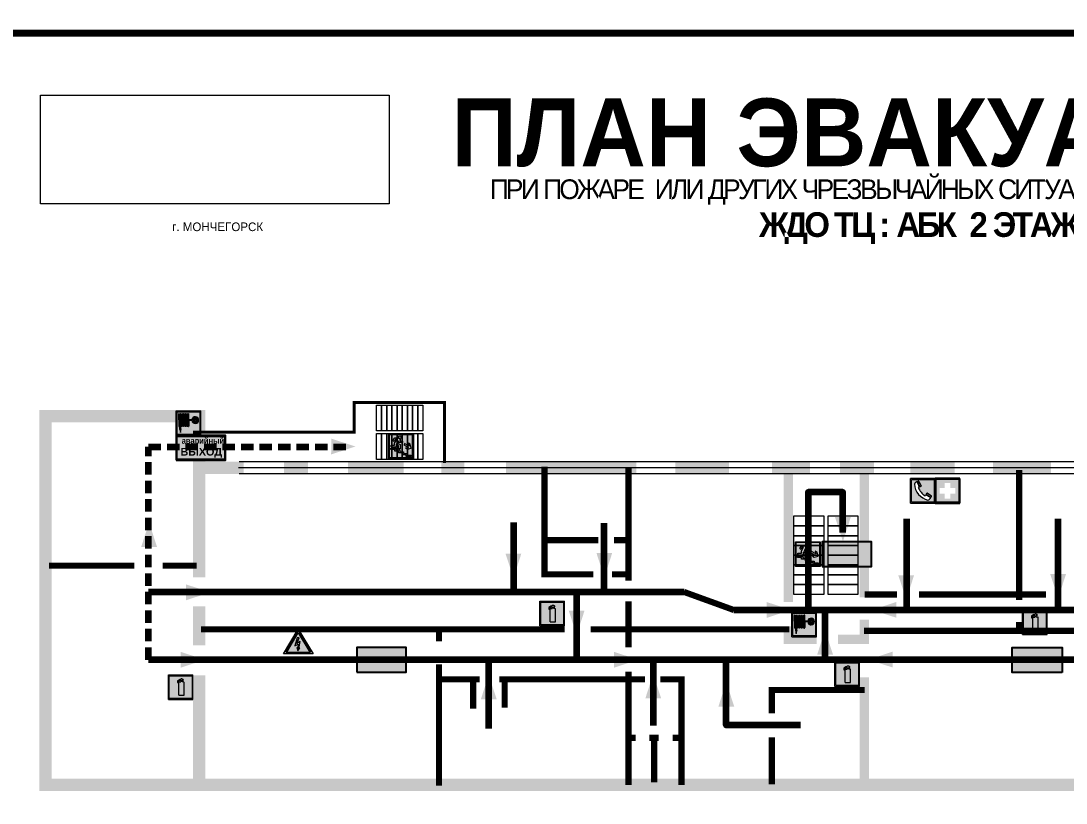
# Model space of a CAD drawing. Header units: millimetres. Extents: x 13114 to 67229, y 22859 to 38520.
# Drawn here: x 33407.4 to 33746.6, y 24818.2 to 25071.8 of the extents above; entities that cross this region are included whole.
import ezdxf

# ---------------------------------------------------------------- set-up
doc = ezdxf.new("R2010")
doc.units = ezdxf.units.MM
doc.linetypes.add('{ Wide Dash }', pattern=[12, 4, -2, 4, -2])
doc.layers.add('План_Штампы', color=7, linetype='Continuous')
doc.styles.add('обычный', font='arial.ttf')
picture_1 = doc.add_image_def('image1.jpg', size_in_pixel=(337, 105))

# ---------------------------------------------------------------- blocks, each defined once
blk = doc.blocks.new('A$C7B4425F7')
at = {"true_color": 0xffffff}
blk.add_hatch(color=7, dxfattribs=at).paths.add_polyline_path([(0, 0), (-16, 0), (-16, -8), (0, -8)])
h = blk.add_hatch(color=126)
h.paths.add_polyline_path([(-0.2, -0.2), (-15.8, -0.2), (-15.8, -7.8), (-0.2, -7.8)])
h.paths.add_polyline_path([(-11.76, -2.03), (-11.76, -3.66), (-11.17, -3.66, -0.568275), (-11.17, -6.18), (-12.58, -6.18), (-12.58, -2.03)], flags=16)
h.paths.add_polyline_path([(-13.33, -4.12, -0.495768), (-13.59, -6.18), (-15.03, -6.18), (-15.03, -2.03), (-13.59, -2.03, -0.487973)], flags=16)
h.paths.add_polyline_path([(-10.25, -2.03), (-9.48, -2.03), (-9.48, -6.18), (-10.25, -6.18)], flags=16)
h.paths.add_polyline_path([(-13.84, -3.69), (-14.24, -3.69), (-14.24, -3.03), (-13.9, -3.03, -0.692621)], flags=0)
h.paths.add_polyline_path([(-9.15, -2.03), (-8.4, -2.03), (-8.04, -3.07), (-7.68, -2.03), (-6.93, -2.03), (-7.64, -4.1), (-6.93, -6.18), (-7.68, -6.18), (-8.04, -5.14), (-8.4, -6.18), (-9.15, -6.18), (-8.44, -4.1)], flags=16)
h.paths.add_polyline_path([(-11.76, -4.46), (-11.42, -4.46, -0.692621), (-11.36, -5.12), (-11.76, -5.12)], flags=0)
h.paths.add_polyline_path([(-13.9, -5.2), (-14.24, -5.2), (-14.24, -4.55), (-13.84, -4.55, -0.708038)], flags=0)
edge = h.paths.add_edge_path(flags=16)
edge.add_ellipse((-5.51, -4.08), major_axis=(0, 2.05), ratio=0.586184, start_angle=0, end_angle=360)
edge = h.paths.add_edge_path(flags=0)
edge.add_ellipse((-5.51, -4.08), major_axis=(0, 1.14), ratio=0.454828, start_angle=0, end_angle=360)
h.paths.add_polyline_path([(-4.13, -4.96, 0.377264), (-3.48, -4.52, 0.0555), (-3.16, -2.03), (-1.66, -2.03), (-1.66, -4.96), (-0.96, -4.96), (-0.96, -7.01), (-1.75, -7.01), (-1.75, -6.18), (-3.3, -6.18), (-3.3, -7.02), (-4.13, -7.02)], flags=16)
h.paths.add_polyline_path([(-2.73, -2.91), (-2.28, -2.91), (-2.28, -4.96), (-3.05, -4.96, 0.079136)], flags=0)
at = {"color": 126}
blk.add_lwpolyline([(-16, -8), (0, -8), (0, 0), (-16, 0)], close=True, dxfattribs=at)
blk = doc.blocks.new('A$C3E6D3DDE')
at = {"lineweight": 5}
h = blk.add_hatch(color=40, dxfattribs=at)
h.paths.add_polyline_path([(24.1, 1.45), (16.46, -11.35), (31.74, -11.35)])
h.paths.add_polyline_path([(24.09, -0.46), (30.03, -10.41), (18.14, -10.41)], flags=16)
h.paths.add_polyline_path([(24.54, -3.08), (23.41, -6.02), (25.13, -5.01), (24.33, -8.5), (24.82, -8.27), (23.79, -9.86), (23.4, -8.04), (23.8, -8.43), (24.04, -6.29), (22.39, -7.25), (23.44, -3.08)], flags=0)
h = blk.add_hatch(color=256, dxfattribs=at)
h.paths.add_polyline_path([(24.37, 0.03, 0.567511), (23.82, 0.03), (17.59, -10.4, 0.582454), (17.86, -10.88), (30.32, -10.88, 0.582149), (30.6, -10.4)])
h.paths.add_polyline_path([(24.09, -0.46), (18.14, -10.41), (30.03, -10.41)], flags=16)
h.paths.add_polyline_path([(24.54, -3.08), (23.41, -6.02), (25.13, -5.01), (24.33, -8.5), (24.82, -8.27), (23.79, -9.86), (23.4, -8.04), (23.8, -8.43), (24.04, -6.29), (22.39, -7.25), (23.44, -3.08)], flags=0)
h = blk.add_hatch(color=40, dxfattribs=at)
h.paths.add_polyline_path([(24.09, -0.46), (18.14, -10.41), (30.03, -10.41)])
h.paths.add_polyline_path([(24.82, -8.27), (23.79, -9.86), (23.4, -8.04), (23.8, -8.43), (24.04, -6.29), (22.39, -7.25), (23.44, -3.08), (24.54, -3.08), (23.41, -6.02), (25.13, -5.01), (24.33, -8.5)], flags=16)
at = {"color": 40, "lineweight": 5}
for p, q in [((16.46, -11.35), (24.1, 1.45)), ((24.1, 1.45), (31.74, -11.35))]:
    blk.add_line(p, q, dxfattribs=at)
at = {"lineweight": 5}
for p, q in [((17.59, -10.4), (23.82, 0.03)), ((24.37, 0.03), (30.6, -10.4)), ((18.14, -10.41), (24.09, -0.46)), ((23.44, -3.08), (22.39, -7.25)), ((23.41, -6.02), (24.54, -3.08)), ((25.13, -5.01), (23.41, -6.02)), ((24.54, -3.08), (23.44, -3.08)), ((24.09, -0.46), (30.03, -10.41)), ((24.33, -8.5), (25.13, -5.01)), ((18.14, -10.41), (30.03, -10.41)), ((22.39, -7.25), (24.04, -6.29)), ((23.8, -8.43), (23.4, -8.04)), ((23.4, -8.04), (23.79, -9.86)), ((23.79, -9.86), (24.82, -8.27)), ((24.04, -6.29), (23.8, -8.43)), ((24.82, -8.27), (24.33, -8.5)), ((17.86, -10.88), (30.32, -10.88))]:
    blk.add_line(p, q, dxfattribs=at)
at = {"color": 50, "lineweight": 5}
blk.add_line((31.74, -11.35), (16.46, -11.35), dxfattribs=at)
blk = doc.blocks.new('A$C456E1F9C')
at = {"lineweight": 5}
h = blk.add_hatch(color=242, dxfattribs=at)
h.paths.add_polyline_path([(0.51, -1.47), (0.51, -13.26), (12.29, -13.26), (12.29, -1.47)])
h.paths.add_polyline_path([(5.42, -4.95, -0.254479), (4.78, -5.4), (3.52, -2.53, -0.209735), (4.23, -2.4)], flags=16)
h.paths.add_polyline_path([(8.53, -8.6), (10.87, -10.17), (10.54, -10.76), (8.03, -9.13, -0.192251)], flags=16)
h.paths.add_polyline_path([(4.61, -5.49, 0.005518), (3.87, -5.72, 0.128647), (7.49, -10.01, 0.00809), (7.83, -9.33), (10.47, -10.97, -0.16736), (8.99, -12.25, -0.327862), (1.95, -3.95, -0.166952), (3.36, -2.62)], flags=16)
at = {"color": 242, "lineweight": 5}
for p, q in [((0, -13.77), (0, -0.97)), ((12.8, -0.97), (0, -0.97)), ((4.61, -5.49), (3.36, -2.62)), ((3.52, -2.53), (4.78, -5.4)), ((4.23, -2.4), (5.42, -4.95)), ((12.8, -13.77), (12.8, -0.97)), ((7.83, -9.33), (10.47, -10.97)), ((8.03, -9.13), (10.54, -10.76)), ((10.81, -10.12), (8.53, -8.6)), ((10.54, -10.76), (10.8, -10.3)), ((10.8, -10.3), (10.81, -10.12)), ((0, -13.77), (12.8, -13.77))]:
    blk.add_line(p, q, dxfattribs=at)
blk.add_lwpolyline([(0.51, -1.47), (12.29, -1.47), (12.29, -13.26), (0.51, -13.26)], close=True, dxfattribs=at)
for centre, radius, start, end in [((4.59, -5.34), 2.99, 114.2845, 152.1974), ((11.12, -3.31), 9.19, 183.9915, 256.6009), ((4.02, -3.27), 0.891, 76.3284, 123.7092), ((4.68, -4.59), 0.824, 276.9621, 334.0723), ((14.98, -39.1), 35.17, 107.1487, 108.4135), ((13.86, -0.94), 11.08, 205.5536, 234.8762), ((-13.31, 0.8), 23.44, 332.5487, 334.4027), ((8.94, -9.5), 0.989, 114.4092, 157.9388), ((7.87, -9.46), 3, 291.9291, 329.9329)]:
    blk.add_arc(centre, radius, start, end, dxfattribs=at)
blk = doc.blocks.new('A$C18900ED3')
h = blk.add_hatch(color=126)
h.paths.add_polyline_path([(-0.18, -0.18), (-7.02, -0.18), (-7.02, -7.02), (-0.18, -7.02)])
h.paths.add_polyline_path([(-5.89, -4.46), (-5.89, -2.77), (-4.46, -2.77), (-4.46, -1.31), (-2.77, -1.31), (-2.77, -2.77), (-1.33, -2.77), (-1.33, -4.46), (-2.77, -4.46), (-2.77, -5.89), (-4.46, -5.89), (-4.46, -4.46)], flags=16)
at = {"color": 126}
for p, q in [((-7.2, 0), (-7.2, -7.2)), ((0, 0), (-7.2, 0)), ((0, -7.2), (0, 0)), ((-7.02, -7.02), (-7.02, -0.18)), ((-7.02, -0.18), (-0.18, -0.18)), ((-0.18, -0.18), (-0.18, -7.02)), ((-7.2, -7.2), (0, -7.2)), ((-0.18, -7.02), (-7.02, -7.02))]:
    blk.add_line(p, q, dxfattribs=at)
blk = doc.blocks.new('вниз')
at = {"lineweight": 0, "true_color": 0xffffff}
h = blk.add_hatch(color=7, dxfattribs=at)
h.dxf.hatch_style = 1
h.paths.add_polyline_path([(40994.51, -4472.22), (40986.51, -4472.22), (40986.51, -4480.22), (40994.51, -4480.22)])
h.paths.add_polyline_path([(40994.31, -4472.42), (40994.31, -4480.01), (40986.71, -4480.01), (40986.71, -4472.42)], flags=16)
h.paths.add_polyline_path([(40988.43, -4473.53), (40989.43, -4473.53), (40990.19, -4473.96), (40990.19, -4474.6), (40991, -4474.6), (40991, -4475.06), (40989.73, -4475.06), (40989.73, -4474.46), (40989.3, -4475.18), (40990.17, -4475.7), (40990.17, -4477.11), (40989.63, -4477.11), (40989.63, -4476.01), (40988.94, -4475.59), (40988.94, -4476.46), (40988.94, -4476.46), (40987.47, -4476.46), (40987.26, -4476.46), (40987.26, -4475.92), (40988.4, -4475.92), (40988.4, -4475.2), (40989.1, -4473.99), (40988.66, -4473.99), (40988.24, -4474.7), (40987.86, -4474.47), (40988.41, -4473.56)], flags=0)
h.paths.add_polyline_path([(40990.55, -4473.29, -1), (40989.69, -4473.29, -1)], flags=0)
h.paths.add_polyline_path([(40988.85, -4476.89), (40988.85, -4477.43), (40990.1, -4477.43), (40990.1, -4477.99), (40991.34, -4477.99), (40991.34, -4478.54), (40992.59, -4478.54), (40992.59, -4479.09), (40993.83, -4479.09), (40993.83, -4479.52), (40992.17, -4479.52), (40992.17, -4478.97), (40990.91, -4478.97), (40990.91, -4478.41), (40989.68, -4478.41), (40989.68, -4477.86), (40988.43, -4477.86), (40988.43, -4477.31), (40987.6, -4477.31), (40987.18, -4477.31), (40987.18, -4476.89)], flags=0)
h.paths.add_polyline_path([(40991.61, -4475.33), (40993.12, -4476.2), (40992.9, -4475.27), (40993.48, -4475.6), (40993.83, -4476.88), (40992.56, -4477.22), (40991.97, -4476.88), (40992.9, -4476.61), (40991.38, -4475.74), (40991.58, -4475.39)], flags=0)
h.paths.add_polyline_path([(40990.19, -4473.96), (40989.43, -4473.53), (40988.43, -4473.53), (40988.41, -4473.56), (40987.86, -4474.47), (40988.24, -4474.7), (40988.66, -4473.99), (40989.1, -4473.99), (40988.4, -4475.2), (40988.4, -4475.92), (40987.26, -4475.92), (40987.26, -4476.46), (40987.47, -4476.46), (40988.94, -4476.46), (40988.94, -4476.27), (40988.94, -4475.59), (40989.63, -4476.01), (40989.63, -4477.11), (40990.17, -4477.11), (40990.17, -4475.7), (40989.3, -4475.18), (40989.73, -4474.46), (40989.73, -4475.06), (40991, -4475.06), (40991, -4474.6), (40990.19, -4474.6)], flags=0)
h.paths.add_polyline_path([(40990.55, -4473.29, 1), (40989.69, -4473.29, 1)], flags=0)
h.paths.add_polyline_path([(40991.61, -4475.33), (40991.58, -4475.39), (40991.38, -4475.74), (40992.9, -4476.61), (40991.97, -4476.88), (40992.56, -4477.22), (40993.83, -4476.88), (40993.48, -4475.6), (40992.9, -4475.27), (40993.12, -4476.2)], flags=0)
h.paths.add_polyline_path([(40990.1, -4477.43), (40988.85, -4477.43), (40988.85, -4476.89), (40987.18, -4476.89), (40987.18, -4477.31), (40987.6, -4477.31), (40988.43, -4477.31), (40988.43, -4477.86), (40989.68, -4477.86), (40989.68, -4478.41), (40990.91, -4478.41), (40990.91, -4478.97), (40992.17, -4478.97), (40992.17, -4479.52), (40993.83, -4479.52), (40993.83, -4479.09), (40992.59, -4479.09), (40992.59, -4478.54), (40991.34, -4478.54), (40991.34, -4477.99), (40990.1, -4477.99)], flags=0)
at = {"lineweight": 0}
h = blk.add_hatch(color=126, dxfattribs=at)
h.dxf.hatch_style = 1
h.paths.add_polyline_path([(40994.31, -4472.42), (40986.71, -4472.42), (40986.71, -4480.01), (40994.31, -4480.01)])
h.paths.add_polyline_path([(40988.43, -4473.53), (40989.43, -4473.53), (40990.19, -4473.96), (40990.19, -4474.6), (40991, -4474.6), (40991, -4475.06), (40989.73, -4475.06), (40989.73, -4474.46), (40989.3, -4475.18), (40990.17, -4475.7), (40990.17, -4477.11), (40989.63, -4477.11), (40989.63, -4476.01), (40988.94, -4475.59), (40988.94, -4476.46), (40988.94, -4476.46), (40987.47, -4476.46), (40987.26, -4476.46), (40987.26, -4475.92), (40988.4, -4475.92), (40988.4, -4475.2), (40989.1, -4473.99), (40988.66, -4473.99), (40988.24, -4474.7), (40987.86, -4474.47), (40988.41, -4473.56)], flags=16)
h.paths.add_polyline_path([(40990.55, -4473.29, -1), (40989.69, -4473.29, -1)], flags=16)
h.paths.add_polyline_path([(40988.85, -4476.89), (40988.85, -4477.43), (40990.1, -4477.43), (40990.1, -4477.99), (40991.34, -4477.99), (40991.34, -4478.54), (40992.59, -4478.54), (40992.59, -4479.09), (40993.83, -4479.09), (40993.83, -4479.52), (40992.17, -4479.52), (40992.17, -4478.97), (40990.91, -4478.97), (40990.91, -4478.41), (40989.68, -4478.41), (40989.68, -4477.86), (40988.43, -4477.86), (40988.43, -4477.31), (40987.6, -4477.31), (40987.18, -4477.31), (40987.18, -4476.89)], flags=16)
h.paths.add_polyline_path([(40991.61, -4475.33), (40993.12, -4476.2), (40992.9, -4475.27), (40993.48, -4475.6), (40993.83, -4476.88), (40992.56, -4477.22), (40991.97, -4476.88), (40992.9, -4476.61), (40991.38, -4475.74), (40991.58, -4475.39)], flags=16)
at = {"lineweight": 0, "true_color": 0xffffff}
h = blk.add_hatch(color=7, dxfattribs=at)
h.dxf.hatch_style = 1
h.paths.add_polyline_path([(40989.73, -4474.46), (40989.73, -4475.06), (40991, -4475.06), (40991, -4474.6), (40990.19, -4474.6), (40990.19, -4473.96), (40989.43, -4473.53), (40988.43, -4473.53), (40988.41, -4473.56), (40987.86, -4474.47), (40988.24, -4474.7), (40988.66, -4473.99), (40989.1, -4473.99), (40988.4, -4475.2), (40988.4, -4475.92), (40987.26, -4475.92), (40987.26, -4476.46), (40987.47, -4476.46), (40988.94, -4476.46), (40988.94, -4475.59), (40989.63, -4476.01), (40989.63, -4477.11), (40990.17, -4477.11), (40990.17, -4475.7), (40989.3, -4475.18)])
h.paths.add_polyline_path([(40989.69, -4473.29, 1), (40990.55, -4473.29, 1)])
h.paths.add_polyline_path([(40991.61, -4475.33), (40991.58, -4475.39), (40991.38, -4475.74), (40992.9, -4476.61), (40991.97, -4476.88), (40992.56, -4477.22), (40993.83, -4476.88), (40993.48, -4475.6), (40992.9, -4475.27), (40993.12, -4476.2)])
h.paths.add_polyline_path([(40990.1, -4477.43), (40988.85, -4477.43), (40988.85, -4476.89), (40987.18, -4476.89), (40987.18, -4477.31), (40987.6, -4477.31), (40988.43, -4477.31), (40988.43, -4477.86), (40989.68, -4477.86), (40989.68, -4478.41), (40990.91, -4478.41), (40990.91, -4478.97), (40992.17, -4478.97), (40992.17, -4479.52), (40993.83, -4479.52), (40993.83, -4479.09), (40992.59, -4479.09), (40992.59, -4478.54), (40991.34, -4478.54), (40991.34, -4477.99), (40990.1, -4477.99)])
at = {"color": 126, "lineweight": 0}
for points in [[(40986.51, -4472.22), (40994.51, -4472.22), (40994.51, -4480.22), (40986.51, -4480.22)], [(40986.71, -4472.42), (40994.31, -4472.42), (40994.31, -4480.01), (40986.71, -4480.01)]]:
    blk.add_lwpolyline(points, close=True, dxfattribs=at)
for points in [[(40987.47, -4476.46), (40987.26, -4476.46), (40987.26, -4475.92), (40988.4, -4475.92), (40988.4, -4475.2), (40989.1, -4473.99), (40988.66, -4473.99), (40988.24, -4474.7), (40987.86, -4474.47), (40988.41, -4473.56), (40988.43, -4473.53), (40989.43, -4473.53), (40990.19, -4473.96), (40990.19, -4474.6), (40991, -4474.6), (40991, -4475.06), (40989.73, -4475.06), (40989.73, -4474.46), (40989.3, -4475.18), (40990.17, -4475.7), (40990.17, -4477.11), (40989.63, -4477.11), (40989.63, -4476.01), (40988.94, -4475.59), (40988.94, -4476.46)], [(40987.6, -4477.31), (40987.18, -4477.31), (40987.18, -4476.89), (40988.85, -4476.89), (40988.85, -4477.43), (40990.1, -4477.43), (40990.1, -4477.99), (40991.34, -4477.99), (40991.34, -4478.54), (40992.59, -4478.54), (40992.59, -4479.09), (40993.83, -4479.09), (40993.83, -4479.52), (40992.17, -4479.52), (40992.17, -4478.97), (40990.91, -4478.97), (40990.91, -4478.41), (40989.68, -4478.41), (40989.68, -4477.86), (40988.43, -4477.86), (40988.43, -4477.31), (40987.6, -4477.31)], [(40987.47, -4476.46), (40988.94, -4476.46), (40988.94, -4476.27)], [(40991.58, -4475.39), (40991.38, -4475.74), (40992.9, -4476.61), (40991.97, -4476.88), (40992.56, -4477.22), (40993.83, -4476.88), (40993.48, -4475.6), (40992.9, -4475.27), (40993.12, -4476.2), (40991.61, -4475.33), (40991.58, -4475.39)]]:
    blk.add_lwpolyline(points, dxfattribs=at)
blk.add_circle((40990.12, -4473.29), 0.432, dxfattribs=at)
blk = doc.blocks.new('A$C41C009D9')
at = {"true_color": 0xffffff}
blk.add_hatch(color=7, dxfattribs=at).paths.add_polyline_path([(0, 8), (-16, 8), (-16, 0), (0, 0)])
h = blk.add_hatch(color=126)
h.dxf.hatch_style = 1
h.paths.add_polyline_path([(-15.8, 7.8), (-15.8, 0.2), (-0.2, 0.2), (-0.2, 7.8)])
at = {"color": 126}
for points in [[(-16, 0), (0, 0), (0, 8), (-16, 8)], [(-16, 0), (0, 0), (0, 8), (-16, 8)], [(-15.8, 7.8), (-0.2, 7.8), (-0.2, 0.2), (-15.8, 0.2)]]:
    blk.add_lwpolyline(points, close=True, dxfattribs=at)
at = {"color": 7, "true_color": 0xffffff, "insert": (-15.8, 7.3), "char_height": 2.5, "width": 15.5999, "attachment_point": 1, "style": 'обычный'}
blk.add_mtext('\\pi1.6133;{\\fArial|b1|i0|c204|p34;\\H0.8x;\\W0.8;аварийный\\H1.25x;\\W1;\\P\\pi1.2327;ВЫХОД}', dxfattribs=at)
blk = doc.blocks.new('A$C37112FD5')
at = {"true_color": 0xf5f5ff}
h = blk.add_hatch(color=7, dxfattribs=at)
h.dxf.hatch_style = 1
h.paths.add_polyline_path([(12.8, -7.4), (0, -7.4), (0, -20.2), (12.8, -20.2)])
h.paths.add_polyline_path([(12.29, -7.91), (12.29, -19.69), (0.51, -19.69), (0.51, -7.91)], flags=16)
h.paths.add_polyline_path([(4.98, -9.04, -0.42597), (5.17, -9.22), (5.17, -12.25), (5.17, -15.29, -0.432244), (4.98, -15.47), (4.83, -15.47, -0.42597), (4.64, -15.29), (4.64, -12.25), (4.64, -9.22, -0.432244), (4.83, -9.04)], flags=0)
h.paths.add_polyline_path([(4.28, -9.22), (4.28, -12.25), (4.28, -15.29, -0.432244), (4.09, -15.47), (3.94, -15.47, -0.42597), (3.75, -15.29), (3.75, -12.25), (3.75, -9.22, -0.432244), (3.94, -9.04), (4.09, -9.04, -0.42597)], flags=0)
h.paths.add_polyline_path([(5.72, -9.04), (5.87, -9.04, -0.42597), (6.06, -9.22), (6.06, -12.25), (6.06, -15.29, -0.432244), (5.87, -15.47), (5.72, -15.47, -0.42597), (5.53, -15.29), (5.53, -12.25), (5.53, -9.22, -0.432244)], flags=0)
h.paths.add_polyline_path([(6.42, -8.9), (6.5, -8.9, -0.42597), (6.69, -9.08), (6.69, -12.03), (8.21, -12.03, -15.824349), (8.21, -12.47), (6.69, -12.47), (6.69, -15.42, -0.432244), (6.5, -15.6), (6.42, -15.6)], flags=0)
h.paths.add_polyline_path([(3.39, -9.22), (3.39, -12.25), (3.39, -15.29, -0.432244), (3.2, -15.47), (3.05, -15.47, -0.42597), (2.85, -15.29), (2.85, -12.25), (2.85, -9.22, -0.432244), (3.05, -9.04), (3.2, -9.04, -0.42597)], flags=0)
h.paths.add_polyline_path([(2.5, -9.22), (2.5, -16.71), (1.96, -16.71), (1.96, -9.22, -0.432244), (2.15, -9.04), (2.31, -9.04, -0.42597)], flags=0)
h.paths.add_polyline_path([(1.61, -8.9), (1.61, -15.6), (1.57, -15.6, -0.42597), (1.37, -15.42), (1.37, -12.03), (1.37, -9.09, -0.432244), (1.57, -8.9)], flags=0)
h.paths.add_polyline_path([(9.76, -10.81), (9.76, -12.03), (8.49, -12.03, -0.336371)], flags=0)
h.paths.add_polyline_path([(8.49, -12.47), (9.76, -12.47), (9.76, -13.7, -0.336371)], flags=0)
h.paths.add_polyline_path([(10.11, -10.81, -0.336371), (11.38, -12.03), (10.11, -12.03)], flags=0)
h.paths.add_polyline_path([(10.11, -12.47), (11.38, -12.47, -0.336371), (10.11, -13.7)], flags=0)
h.paths.add_polyline_path([(2.5, -16.84), (2.5, -17.05), (1.97, -17.05), (1.97, -16.84)], flags=0)
h.paths.add_polyline_path([(2.5, -17.24, -0.033778), (2.24, -18.6, -0.033778), (1.97, -17.24)], flags=0)
h = blk.add_hatch(color=242)
h.dxf.hatch_style = 1
h.paths.add_polyline_path([(12.29, -7.91), (0.51, -7.91), (0.51, -19.69), (12.29, -19.69)])
h.paths.add_polyline_path([(6.42, -15.6), (6.42, -8.9), (6.5, -8.9, -0.42597), (6.69, -9.08), (6.69, -12.03), (8.21, -12.03, -15.824349), (8.21, -12.47), (6.69, -12.47), (6.69, -15.42, -0.432244), (6.5, -15.6)], flags=16)
h.paths.add_polyline_path([(5.87, -15.47), (5.72, -15.47, -0.42597), (5.53, -15.29), (5.53, -12.25), (5.53, -9.22, -0.432244), (5.72, -9.04), (5.87, -9.04, -0.42597), (6.06, -9.22), (6.06, -12.25), (6.06, -15.29, -0.432244)], flags=16)
h.paths.add_polyline_path([(4.98, -15.47), (4.83, -15.47, -0.42597), (4.64, -15.29), (4.64, -12.25), (4.64, -9.22, -0.432244), (4.83, -9.04), (4.98, -9.04, -0.42597), (5.17, -9.22), (5.17, -12.25), (5.17, -15.29, -0.432244)], flags=16)
h.paths.add_polyline_path([(4.09, -15.47), (3.94, -15.47, -0.42597), (3.75, -15.29), (3.75, -12.25), (3.75, -9.22, -0.432244), (3.94, -9.04), (4.09, -9.04, -0.42597), (4.28, -9.22), (4.28, -12.25), (4.28, -15.29, -0.432244)], flags=16)
h.paths.add_polyline_path([(3.2, -15.47), (3.05, -15.47, -0.42597), (2.85, -15.29), (2.85, -12.25), (2.85, -9.22, -0.432244), (3.05, -9.04), (3.2, -9.04, -0.42597), (3.39, -9.22), (3.39, -12.25), (3.39, -15.29, -0.432244)], flags=16)
h.paths.add_polyline_path([(2.5, -17.05), (1.97, -17.05), (1.97, -16.84), (2.5, -16.84)], flags=16)
h.paths.add_polyline_path([(2.5, -17.24, -0.033778), (2.24, -18.6, -0.033778), (1.97, -17.24)], flags=16)
h.paths.add_polyline_path([(2.5, -16.71), (1.96, -16.71), (1.96, -9.22, -0.432244), (2.15, -9.04), (2.31, -9.04, -0.42597), (2.5, -9.22)], flags=16)
h.paths.add_polyline_path([(1.61, -15.6), (1.57, -15.6, -0.42597), (1.37, -15.42), (1.37, -12.03), (1.37, -9.09, -0.432244), (1.57, -8.9), (1.61, -8.9)], flags=16)
h.paths.add_polyline_path([(8.49, -12.47), (9.76, -12.47), (9.76, -13.7, -0.336371)], flags=0)
h.paths.add_polyline_path([(10.11, -13.7), (10.11, -12.47), (11.38, -12.47, -0.336371)], flags=0)
h.paths.add_polyline_path([(8.49, -12.03, -0.336371), (9.76, -10.81), (9.76, -12.03)], flags=0)
h.paths.add_polyline_path([(10.11, -12.03), (10.11, -10.81, -0.336371), (11.38, -12.03)], flags=0)
h = blk.add_hatch(color=7, dxfattribs=at)
h.dxf.hatch_style = 1
h.paths.add_polyline_path([(1.61, -8.9), (1.57, -8.9, 0.432244), (1.37, -9.09), (1.37, -12.03), (1.37, -15.42, 0.42597), (1.57, -15.6), (1.61, -15.6)])
h.paths.add_polyline_path([(2.5, -9.22, 0.42597), (2.31, -9.04), (2.15, -9.04, 0.432244), (1.96, -9.22), (1.96, -16.71), (2.5, -16.71)])
h.paths.add_polyline_path([(2.5, -16.84), (1.97, -16.84), (1.97, -17.05), (2.5, -17.05)])
h.paths.add_polyline_path([(2.5, -17.24), (1.97, -17.24, 0.033778), (2.24, -18.6, 0.033778)])
h.paths.add_polyline_path([(3.39, -12.25), (3.39, -9.22, 0.42597), (3.2, -9.04), (3.05, -9.04, 0.432244), (2.85, -9.22), (2.85, -12.25), (2.85, -15.29, 0.42597), (3.05, -15.47), (3.2, -15.47, 0.432244), (3.39, -15.29)])
h.paths.add_polyline_path([(4.28, -12.25), (4.28, -9.22, 0.42597), (4.09, -9.04), (3.94, -9.04, 0.432244), (3.75, -9.22), (3.75, -12.25), (3.75, -15.29, 0.42597), (3.94, -15.47), (4.09, -15.47, 0.432244), (4.28, -15.29)])
h.paths.add_polyline_path([(5.17, -12.25), (5.17, -9.22, 0.42597), (4.98, -9.04), (4.83, -9.04, 0.432244), (4.64, -9.22), (4.64, -12.25), (4.64, -15.29, 0.42597), (4.83, -15.47), (4.98, -15.47, 0.432244), (5.17, -15.29)])
h.paths.add_polyline_path([(6.06, -12.25), (6.06, -9.22, 0.42597), (5.87, -9.04), (5.72, -9.04, 0.432244), (5.53, -9.22), (5.53, -12.25), (5.53, -15.29, 0.42597), (5.72, -15.47), (5.87, -15.47, 0.432244), (6.06, -15.29)])
h.paths.add_polyline_path([(6.69, -12.47), (8.21, -12.47, 15.824349), (8.21, -12.03), (6.69, -12.03), (6.69, -9.08, 0.42597), (6.5, -8.9), (6.42, -8.9), (6.42, -15.6), (6.5, -15.6, 0.432244), (6.69, -15.42)])
h.paths.add_polyline_path([(8.49, -12.47), (9.76, -12.47), (9.76, -13.7, -0.336371)], flags=16)
h.paths.add_polyline_path([(8.49, -12.03, -0.336371), (9.76, -10.81), (9.76, -12.03)], flags=16)
h.paths.add_polyline_path([(10.11, -12.47), (11.38, -12.47, -0.336371), (10.11, -13.7)], flags=16)
h.paths.add_polyline_path([(10.11, -12.03), (10.11, -10.81, -0.336371), (11.38, -12.03)], flags=16)
h = blk.add_hatch(color=242)
h.dxf.hatch_style = 1
h.paths.add_polyline_path([(9.76, -10.81, 0.336371), (8.49, -12.03), (9.76, -12.03)])
h.paths.add_polyline_path([(10.11, -10.81), (10.11, -12.03), (11.38, -12.03, 0.336371)])
h.paths.add_polyline_path([(11.38, -12.47), (10.11, -12.47), (10.11, -13.7, 0.336371)])
h.paths.add_polyline_path([(9.76, -12.47), (8.49, -12.47, 0.336371), (9.76, -13.7)])
at = {"color": 242, "lineweight": 5}
for p, q in [((0, -20.2), (0, -7.4)), ((0, -7.4), (12.8, -7.4)), ((1.37, -12.03), (1.37, -9.08)), ((1.57, -8.9), (1.61, -8.9)), ((1.61, -8.9), (1.61, -15.6)), ((1.96, -16.71), (1.96, -9.22)), ((2.15, -9.04), (2.31, -9.04)), ((2.5, -16.71), (2.5, -9.22)), ((2.85, -12.25), (2.85, -9.22)), ((3.05, -9.04), (3.2, -9.04)), ((3.39, -12.25), (3.39, -9.22)), ((3.75, -12.25), (3.75, -9.22)), ((3.94, -9.04), (4.09, -9.04)), ((4.28, -12.25), (4.28, -9.22)), ((4.64, -12.25), (4.64, -9.22)), ((4.83, -9.04), (4.98, -9.04)), ((5.17, -12.25), (5.17, -9.22)), ((5.53, -12.25), (5.53, -9.22)), ((5.72, -9.04), (5.87, -9.04)), ((6.06, -12.25), (6.06, -9.22)), ((6.42, -8.9), (6.42, -15.6)), ((6.5, -8.9), (6.42, -8.9)), ((6.69, -12.03), (6.69, -9.08)), ((9.76, -10.81), (9.76, -12.03)), ((10.11, -10.81), (10.11, -12.03)), ((12.8, -20.2), (12.8, -7.4)), ((1.37, -12.03), (1.37, -15.42)), ((1.57, -15.6), (1.61, -15.6)), ((2.85, -12.25), (2.85, -15.29)), ((3.05, -15.47), (3.2, -15.47)), ((3.39, -12.25), (3.39, -15.29)), ((3.75, -12.25), (3.75, -15.29)), ((3.94, -15.47), (4.09, -15.47)), ((4.28, -12.25), (4.28, -15.29)), ((4.64, -12.25), (4.64, -15.29)), ((4.83, -15.47), (4.98, -15.47)), ((5.17, -12.25), (5.17, -15.29)), ((5.53, -12.25), (5.53, -15.29)), ((5.72, -15.47), (5.87, -15.47)), ((6.06, -12.25), (6.06, -15.29)), ((6.42, -15.6), (6.5, -15.6)), ((8.21, -12.03), (6.69, -12.03)), ((8.21, -12.47), (6.69, -12.47)), ((6.69, -12.47), (6.69, -15.42)), ((9.76, -12.03), (8.49, -12.03)), ((9.76, -12.47), (8.49, -12.47)), ((9.76, -12.47), (9.76, -13.7)), ((11.38, -12.03), (10.11, -12.03)), ((11.38, -12.47), (10.11, -12.47)), ((10.11, -12.47), (10.11, -13.7)), ((0, -20.2), (12.8, -20.2)), ((1.96, -16.71), (2.5, -16.71)), ((1.97, -16.84), (2.5, -16.84)), ((1.97, -17.05), (1.97, -16.84)), ((2.5, -17.05), (1.97, -17.05)), ((1.97, -17.24), (2.5, -17.24)), ((2.5, -16.84), (2.5, -17.05))]:
    blk.add_line(p, q, dxfattribs=at)
blk.add_lwpolyline([(0.51, -7.91), (12.29, -7.91), (12.29, -19.69), (0.51, -19.69)], close=True, dxfattribs=at)
for centre, radius, start, end in [((1.56, -9.09), 0.182, 87.1027, 180.6071), ((2.15, -9.22), 0.182, 87.1027, 180.6071), ((2.32, -9.22), 0.182, 359.3929, 92.8973), ((3.04, -9.22), 0.182, 87.1027, 180.6071), ((3.21, -9.22), 0.182, 359.3929, 92.8973), ((3.93, -9.22), 0.182, 87.1027, 180.6071), ((4.1, -9.22), 0.182, 359.3929, 92.8973), ((4.82, -9.22), 0.182, 87.1027, 180.6071), ((4.99, -9.22), 0.182, 359.3929, 92.8973), ((5.71, -9.22), 0.182, 87.1027, 180.6071), ((5.88, -9.22), 0.182, 359.3929, 92.8973), ((6.51, -9.09), 0.182, 359.3929, 92.8973), ((9.93, -12.25), 1.74, 187.2319, 172.7681), ((9.93, -12.25), 1.46, 96.9927, 171.3585), ((9.93, -12.25), 1.46, 8.6415, 83.0073), ((1.56, -15.42), 0.182, 179.3929, 272.8973), ((3.04, -15.29), 0.182, 179.3929, 272.8973), ((3.21, -15.29), 0.182, 267.1027, 0.6071), ((3.93, -15.29), 0.182, 179.3929, 272.8973), ((4.1, -15.29), 0.182, 267.1027, 0.6071), ((4.82, -15.29), 0.182, 179.3929, 272.8973), ((4.99, -15.29), 0.182, 267.1027, 0.6071), ((5.71, -15.29), 0.182, 179.3929, 272.8973), ((5.88, -15.29), 0.182, 267.1027, 0.6071), ((6.51, -15.42), 0.182, 267.1027, 0.6071), ((9.93, -12.25), 1.46, 188.6415, 263.0073), ((9.93, -12.25), 1.46, 276.9927, 351.3585), ((12.17, -15.98), 10.27, 187.041, 194.7793), ((-7.7, -15.98), 10.27, 345.2207, 352.959)]:
    blk.add_arc(centre, radius, start, end, dxfattribs=at)
blk = doc.blocks.new('A$C3AD82952')
at = {"true_color": 0xf5f5ff}
h = blk.add_hatch(color=7, dxfattribs=at)
h.dxf.hatch_style = 1
h.paths.add_polyline_path([(8.21, 8.73, 0.414214), (7.89, 9.05), (7.22, 9.05), (7.22, 9.92), (7.59, 9.92, 1), (7.57, 10.36), (7.22, 10.36), (7.22, 10.6), (6.43, 10.6), (6.43, 10.36), (6.01, 10.36), (4.74, 9.59), (4.74, 8.69), (4.98, 8.73), (4.98, 9.26), (6.12, 9.91), (6.43, 9.91), (6.43, 9.05), (5.76, 9.05, 0.414214), (5.44, 8.73), (5.44, 2.2), (8.21, 2.2)], flags=0)
h.paths.add_polyline_path([(12.8, 12.8), (0, 12.8), (0, 0), (12.8, 0)])
h.paths.add_polyline_path([(0.51, 12.29), (12.29, 12.29), (12.29, 0.51), (0.51, 0.51)], flags=16)
h.paths.add_polyline_path([(4.74, 9.59), (6.01, 10.36), (6.43, 10.36), (6.43, 10.6), (7.22, 10.6), (7.22, 10.36), (7.59, 10.36, -0.94586), (7.59, 9.92), (7.22, 9.92), (7.22, 9.05), (7.89, 9.05, -0.414214), (8.21, 8.73), (8.21, 2.2), (5.44, 2.2), (5.44, 8.73, -0.414214), (5.76, 9.05), (6.43, 9.05), (6.43, 9.91), (6.12, 9.91), (4.98, 9.26), (4.98, 8.73), (4.74, 8.69)], flags=0)
h = blk.add_hatch(color=242)
h.dxf.hatch_style = 1
h.paths.add_polyline_path([(12.29, 12.29), (0.51, 12.29), (0.51, 0.51), (12.29, 0.51)])
h.paths.add_polyline_path([(4.74, 8.69), (4.74, 9.59), (6.01, 10.36), (6.43, 10.36), (6.43, 10.6), (7.22, 10.6), (7.22, 10.36), (7.59, 10.36, -0.94586), (7.59, 9.92), (7.22, 9.92), (7.22, 9.05), (7.89, 9.05, -0.414214), (8.21, 8.73), (8.21, 2.2), (5.44, 2.2), (5.44, 8.73, -0.414214), (5.76, 9.05), (6.43, 9.05), (6.43, 9.91), (6.12, 9.91), (4.98, 9.26), (4.98, 8.73)], flags=16)
h = blk.add_hatch(color=7, dxfattribs=at)
h.dxf.hatch_style = 1
h.paths.add_polyline_path([(8.21, 8.73, 0.414214), (7.89, 9.05), (7.22, 9.05), (7.22, 9.92), (7.59, 9.92, 1), (7.57, 10.36), (7.22, 10.36), (7.22, 10.6), (6.43, 10.6), (6.43, 10.36), (6.01, 10.36), (4.74, 9.59), (4.74, 8.69), (4.98, 8.73), (4.98, 9.26), (6.12, 9.91), (6.43, 9.91), (6.43, 9.05), (5.76, 9.05, 0.414214), (5.44, 8.73), (5.44, 2.2), (8.21, 2.2)])
at = {"color": 242, "lineweight": 5}
for p, q in [((0, 0), (0, 12.8)), ((0, 12.8), (12.8, 12.8)), ((12.8, 0), (12.8, 12.8)), ((6.01, 10.36), (4.74, 9.59)), ((4.74, 9.59), (4.74, 8.69)), ((4.74, 8.69), (4.98, 8.73)), ((4.98, 9.26), (6.12, 9.91)), ((4.98, 8.73), (4.98, 9.26)), ((5.44, 2.2), (5.44, 8.73)), ((5.76, 9.05), (6.43, 9.05)), ((6.01, 10.36), (6.43, 10.36)), ((6.12, 9.91), (6.43, 9.91)), ((7.22, 10.6), (6.43, 10.6)), ((6.43, 10.6), (6.43, 10.36)), ((6.43, 9.91), (6.43, 9.05)), ((7.22, 10.36), (7.22, 10.6)), ((7.59, 10.36), (7.22, 10.36)), ((7.22, 9.05), (7.22, 9.92)), ((7.59, 9.92), (7.22, 9.92)), ((7.89, 9.05), (7.22, 9.05)), ((8.21, 2.2), (8.21, 8.73)), ((0, 0), (12.8, 0)), ((5.44, 2.2), (8.21, 2.2))]:
    blk.add_line(p, q, dxfattribs=at)
blk.add_lwpolyline([(0.51, 12.29), (12.29, 12.29), (12.29, 0.51), (0.51, 0.51)], close=True, dxfattribs=at)
for centre, radius, start, end in [((5.76, 8.73), 0.32, 90, 180), ((7.58, 10.14), 0.223, 273.1875, 86.8125), ((7.89, 8.73), 0.32, 0, 90)]:
    blk.add_arc(centre, radius, start, end, dxfattribs=at)
blk = doc.blocks.new('A$C32E8229D')
at = {"true_color": 0xffffff}
blk.add_hatch(color=7, dxfattribs=at).paths.add_polyline_path([(0, 0), (0, -8), (16, -8), (16, 0)])
h = blk.add_hatch(color=126)
h.paths.add_polyline_path([(0.2, -0.2), (15.8, -0.2), (15.8, -7.8), (0.2, -7.8)])
h.paths.add_polyline_path([(13.49, -2.05), (12.08, -2.05), (11.37, -2.63, 0.162397), (11.29, -2.84), (11.29, -3.63), (10.35, -3.63), (10.35, -4.05), (11.68, -4.05), (11.68, -3.48), (12.26, -4.28), (11.29, -5.1), (11.29, -6.78), (11.85, -6.78), (11.85, -5.44), (12.8, -4.64), (12.8, -5.94), (14.46, -5.94), (14.46, -5.39), (13.45, -5.39), (13.45, -3.97), (12.46, -2.59), (13.15, -2.59), (13.69, -3.34), (14.18, -3)], flags=16)
h.paths.add_polyline_path([(10.74, -1.82, 1), (11.8, -1.82, 1)], flags=16)
h.paths.add_polyline_path([(9.39, -3.59), (5.99, -3.59), (6.56, -3.03), (5.91, -3.03), (5.1, -3.83), (5.91, -4.64), (6.56, -4.64), (5.99, -4.09), (9.39, -4.09)], flags=16)
h.paths.add_polyline_path([(4.29, -1.08), (1.72, -1.08), (1.72, -6.6), (4.29, -6.6)], flags=16)
at = {"color": 126}
blk.add_lwpolyline([(16, -8), (0, -8), (0, 0), (16, 0)], close=True, dxfattribs=at)

msp = doc.modelspace()

# ---------------------------------------------------------------- linework, layer by layer
at = {"color": 6, "lineweight": 100}
for points in [[(33388.44, 25067.86), (33988.44, 25067.86), (33988.44, 25462.86), (33388.44, 25462.86)], [(33388.44, 24672.86), (33988.44, 24672.86), (33988.44, 25067.86), (33388.44, 25067.86)]]:
    msp.add_lwpolyline(points, close=True, dxfattribs=at)
at = {"lineweight": 0}
for points, const_width in [([(33544.91, 24928.51), (33544.91, 24948.1), (33515.54, 24948.1), (33515.54, 24938.45), (33463.3, 24938.45)], 1), ([(33593.12, 24892.38), (33577.33, 24892.38), (33577.33, 24927.25)], 2), ([(33604.6, 24890.26), (33604.6, 24927)], 2), ([(33731.35, 24885.79), (33731.35, 24926.2)], 2), ([(33577.33, 24903.45), (33594.77, 24903.45)], 2), ([(33604.6, 24903.45), (33599.87, 24903.45)], 2), ([(33604.6, 24892.38), (33599.23, 24892.38)], 2), ([(33604.6, 24874.5), (33604.6, 24883.6)], 2), ([(33691.75, 24885.79), (33681.28, 24885.79)], 2), ([(33740.1, 24885.79), (33698.9, 24885.79)], 2), ([(33731.35, 24885.79), (33731.35, 24884.01)], 2), ([(33731.35, 24874.03), (33731.35, 24876.92)], 2), ([(33583.82, 24874.5), (33465.89, 24874.5)], 2), ([(33656.8, 24874.5), (33592.32, 24874.5)], 2), ([(33604.6, 24874.5), (33604.6, 24868.67)], 2), ([(33874.74, 24874.03), (33680.99, 24874.03)], 2), ([(33556.25, 24858.33), (33543.08, 24858.33), (33543.08, 24863.12), (33543.08, 24823.79)], 2), ([(33604.6, 24858.33), (33604.6, 24860.76), (33604.6, 24824.01)], 2), ([(33554.17, 24858.33), (33554.17, 24848.74)], 2), ([(33609.98, 24858.33), (33562.72, 24858.33)], 2), ([(33564.37, 24858.33), (33564.37, 24849.14)], 2), ([(33621.78, 24824.09), (33621.78, 24858.33), (33614.88, 24858.33)], 2), ([(33681.28, 24854.84), (33651.08, 24854.84), (33651.08, 24847.29)], 2), ([(33651.08, 24839.54), (33651.08, 24824.29)], 2)]:
    msp.add_lwpolyline(points, dxfattribs=dict(at, const_width=const_width))
at = {"lineweight": 100}
for points, const_width in [([(33843.51, 24824.05), (33415.35, 24824.05), (33415.35, 24943.69), (33465.27, 24943.69), (33465.27, 24938.04)], 4), ([(33465.27, 24932.52), (33465.27, 24926.44)], 4), ([(33465.27, 24932.52), (33465.27, 24891.36)], 4), ([(33479.74, 24926.88), (33465.27, 24926.88)], 4), ([(33500.58, 24926.88), (33492.8, 24926.88)], 4), ([(33531.67, 24926.88), (33513.56, 24926.88)], 4), ([(33551.36, 24926.88), (33543.85, 24926.88)], 4), ([(33607.16, 24926.88), (33564.87, 24926.88)], 4), ([(33637.17, 24926.88), (33619.78, 24926.88)], 4), ([(33663.47, 24926.88), (33651.12, 24926.88)], 4), ([(33656.45, 24883.34), (33656.45, 24926.44)], 3), ([(33684.25, 24926.88), (33673.17, 24926.88)], 4), ([(33681.15, 24926.44), (33681.15, 24884.89)], 3), ([(33710.48, 24926.88), (33696.08, 24926.88)], 4), ([(33741.68, 24926.88), (33722.9, 24926.88)], 4), ([(33444.23, 24895.19), (33416.54, 24895.19)], 2), ([(33464.48, 24895.19), (33453.46, 24895.19)], 2), ([(33465.27, 24881.94), (33465.27, 24869.38)], 4), ([(33665.67, 24871.24), (33656.45, 24871.24), (33656.45, 24875.46)], 3), ([(33681.15, 24877.62), (33681.15, 24871.24), (33672.56, 24871.24)], 3), ([(33465.27, 24824.05), (33465.27, 24859.57)], 4), ([(33681.15, 24824.05), (33681.15, 24858.99)], 3), ([(33606.93, 24839.34), (33604.8, 24839.34)], 2), ([(33614.33, 24839.34), (33611.31, 24839.34)], 2), ([(33612.9, 24839.34), (33612.9, 24824.94)], 2), ([(33621.41, 24839.34), (33618.89, 24839.34)], 2)]:
    msp.add_lwpolyline(points, dxfattribs=dict(at, const_width=const_width))
at = {"lineweight": 0}
for points in [[(33524.43, 24938.87), (33522.75, 24938.87), (33522.75, 24947.27), (33524.43, 24947.27)], [(33526.11, 24938.87), (33524.43, 24938.87), (33524.43, 24947.27), (33526.11, 24947.27)], [(33527.79, 24938.87), (33526.11, 24938.87), (33526.11, 24947.27), (33527.79, 24947.27)], [(33529.47, 24938.87), (33527.79, 24938.87), (33527.79, 24947.27), (33529.47, 24947.27)], [(33531.15, 24938.87), (33529.47, 24938.87), (33529.47, 24947.27), (33531.15, 24947.27)], [(33532.83, 24938.87), (33531.15, 24938.87), (33531.15, 24947.27), (33532.83, 24947.27)], [(33534.51, 24938.87), (33532.83, 24938.87), (33532.83, 24947.27), (33534.51, 24947.27)], [(33536.19, 24938.87), (33534.51, 24938.87), (33534.51, 24947.27), (33536.19, 24947.27)], [(33537.87, 24938.87), (33536.19, 24938.87), (33536.19, 24947.27), (33537.87, 24947.27)], [(33524.43, 24929.64), (33522.75, 24929.64), (33522.75, 24938.03), (33524.43, 24938.03)], [(33526.11, 24929.64), (33524.43, 24929.64), (33524.43, 24938.03), (33526.11, 24938.03)], [(33527.79, 24929.64), (33526.11, 24929.64), (33526.11, 24938.03), (33527.79, 24938.03)], [(33529.47, 24929.64), (33527.79, 24929.64), (33527.79, 24938.03), (33529.47, 24938.03)], [(33531.15, 24929.64), (33529.47, 24929.64), (33529.47, 24938.03), (33531.15, 24938.03)], [(33532.83, 24929.64), (33531.15, 24929.64), (33531.15, 24938.03), (33532.83, 24938.03)], [(33534.51, 24929.64), (33532.83, 24929.64), (33532.83, 24938.03), (33534.51, 24938.03)], [(33536.19, 24929.64), (33534.51, 24929.64), (33534.51, 24938.03), (33536.19, 24938.03)], [(33537.87, 24929.64), (33536.19, 24929.64), (33536.19, 24938.03), (33537.87, 24938.03)], [(33668.07, 24911.19), (33658.14, 24911.19), (33658.14, 24908.04), (33668.07, 24908.04)], [(33679.16, 24911.19), (33669.23, 24911.19), (33669.23, 24908.04), (33679.16, 24908.04)], [(33668.07, 24908.04), (33658.14, 24908.04), (33658.14, 24904.88), (33668.07, 24904.88)], [(33679.16, 24908.04), (33669.23, 24908.04), (33669.23, 24904.88), (33679.16, 24904.88)], [(33668.07, 24904.88), (33658.14, 24904.88), (33658.14, 24901.72), (33668.07, 24901.72)], [(33679.16, 24904.88), (33669.23, 24904.88), (33669.23, 24901.72), (33679.16, 24901.72)], [(33668.07, 24901.72), (33658.14, 24901.72), (33658.14, 24898.56), (33668.07, 24898.56)], [(33679.16, 24901.72), (33669.23, 24901.72), (33669.23, 24898.56), (33679.16, 24898.56)], [(33668.07, 24898.56), (33658.14, 24898.56), (33658.14, 24895.4), (33668.07, 24895.4)], [(33679.16, 24898.56), (33669.23, 24898.56), (33669.23, 24895.4), (33679.16, 24895.4)], [(33668.07, 24895.4), (33658.14, 24895.4), (33658.14, 24892.24), (33668.07, 24892.24)], [(33679.16, 24895.4), (33669.23, 24895.4), (33669.23, 24892.24), (33679.16, 24892.24)], [(33668.07, 24892.24), (33658.14, 24892.24), (33658.14, 24889.08), (33668.07, 24889.08)], [(33679.16, 24892.24), (33669.23, 24892.24), (33669.23, 24889.08), (33679.16, 24889.08)], [(33668.07, 24889.08), (33658.14, 24889.08), (33658.14, 24885.92), (33668.07, 24885.92)], [(33679.16, 24889.08), (33669.23, 24889.08), (33669.23, 24885.92), (33679.16, 24885.92)]]:
    msp.add_lwpolyline(points, close=True, dxfattribs=at)
at = {"color": 126, "linetype": '{ Wide Dash }', "lineweight": 100, "true_color": 0x008754}
msp.add_lwpolyline([(33448.86, 24864.68), (33448.86, 24933.73), (33513.92, 24933.73)], dxfattribs=at)
at = {"lineweight": 0}
for points in [[(33960.85, 24928.8), (33478.24, 24928.8)], [(33960.67, 24926.88), (33478.06, 24926.88)], [(33960.83, 24924.98), (33478.21, 24924.98)]]:
    msp.add_lwpolyline(points, dxfattribs=at)
at = {"color": 126, "lineweight": 100, "true_color": 0x008754}
for points in [[(33960.2, 24903.21), (33960.2, 24918.03), (33949.17, 24918.03), (33949.17, 24880.78), (33954.58, 24880.78), (33954.58, 24864.68), (33448.86, 24864.68)], [(33674.18, 24905.96), (33674.18, 24918.99), (33662.89, 24918.99), (33662.89, 24880.78)], [(33587.72, 24886.52), (33567.37, 24886.52), (33567.37, 24909.2)], [(33622.66, 24886.52), (33596.7, 24886.52), (33596.7, 24908.98)], [(33694.78, 24910.37), (33694.78, 24880.78)], [(33743.99, 24880.78), (33743.99, 24910.37)], [(33567.37, 24886.52), (33448.86, 24886.52)], [(33596.7, 24886.52), (33587.72, 24886.52), (33587.72, 24864.68)], [(33638.72, 24880.78), (33622.66, 24886.52)], [(33793.08, 24880.78), (33638.72, 24880.78)], [(33668.33, 24880.78), (33668.33, 24864.68)], [(33559.2, 24864.68), (33559.2, 24842.37)], [(33612.58, 24864.68), (33612.58, 24843.3)], [(33660.41, 24843.48), (33636.31, 24843.48), (33636.31, 24864.68)]]:
    msp.add_lwpolyline(points, dxfattribs=at)
at = {"color": 0, "lineweight": 100, "const_width": 2}
msp.add_lwpolyline([(33543.08, 24874.5), (33543.08, 24870.64)], dxfattribs=at)
at = {"layer": 'План_Штампы', "color": 126, "true_color": 0x008754}
for points in [[(33508.09, 24931.23), (33508.1, 24936.37), (33515.98, 24933.82)], [(33671.59, 24910.92), (33676.73, 24910.91), (33674.18, 24903.03)], [(33451.58, 24901.24), (33446.44, 24901.25), (33448.99, 24909.13)], [(33564.67, 24899.07), (33569.8, 24899.06), (33567.26, 24891.18)], [(33594.17, 24899.32), (33599.3, 24899.3), (33596.76, 24891.42)], [(33692.13, 24892.07), (33697.26, 24892.05), (33694.72, 24884.18)], [(33741.43, 24892.48), (33746.57, 24892.47), (33744.02, 24884.59)], [(33461.01, 24883.95), (33461.02, 24889.08), (33468.9, 24886.54)], [(33585.18, 24880.58), (33590.31, 24880.57), (33587.77, 24872.69)], [(33649.42, 24878.23), (33649.43, 24883.37), (33657.31, 24880.82)], [(33691.55, 24883.4), (33691.53, 24878.27), (33683.65, 24880.81)], [(33670.96, 24866.32), (33665.82, 24866.33), (33668.37, 24874.21)], [(33459.24, 24862.07), (33459.25, 24867.21), (33467.13, 24864.66)], [(33599.85, 24862.07), (33599.87, 24867.21), (33607.75, 24864.66)], [(33690.29, 24867.28), (33690.28, 24862.15), (33682.4, 24864.69)], [(33561.8, 24851.82), (33556.67, 24851.83), (33559.21, 24859.71)], [(33615.18, 24852.11), (33610.05, 24852.12), (33612.59, 24860)], [(33638.9, 24849.48), (33633.77, 24849.49), (33636.31, 24857.37)]]:
    msp.add_solid(points, dxfattribs=at)

# ---------------------------------------------------------------- block references
for name, p, xscale, yscale, zscale in [('A$C37112FD5', (33457.77, 24950.03), 0.6249984004534781, 0.6249984004534781, 0.6249984004534781), ('A$C456E1F9C', (33696.14, 24924.08), 0.625, 0.625, 0.625), ('A$C18900ED3', (33712.14, 24923.48), 1.111111111007631, 1.111111111007631, 1.111111111007631), ('A$C3AD82952', (33575.8, 24875.62), 0.625, 0.625, 0.625), ('A$C37112FD5', (33657.63, 24884.7), 0.6249984004534781, 0.6249984004534781, 0.6249984004534781), ('A$C3AD82952', (33732.42, 24872.84), 0.625, 0.625, 0.625), ('A$C3E6D3DDE', (33482.36, 24873.66), 0.625, 0.625, 0.625), ('A$C3AD82952', (33671.55, 24855.95), 0.625, 0.625, 0.625), ('A$C3AD82952', (33455.25, 24851.81), 0.625, 0.625, 0.625)]:
    msp.add_blockref(name, p, dxfattribs=dict(xscale=xscale, yscale=yscale, zscale=zscale))
at = {"color": 126, "true_color": 0x008754}
for p in [(-7459.73, 29410.12), (-7327.7, 29375.16)]:
    msp.add_blockref('вниз', p, dxfattribs=at)
msp.add_blockref('A$C41C009D9', (33473.77, 24929.4))
at = {"layer": 'План_Штампы'}
msp.add_blockref('A$C7B4425F7', (33683.4, 24902.94), dxfattribs=at)
at = {"layer": 'План_Штампы', "color": 126, "true_color": 0x008754, "xscale": -1}
msp.add_blockref('A$C32E8229D', (33532.45, 24868.61), dxfattribs=at)
at = {"layer": 'План_Штампы', "color": 126, "true_color": 0x008754, "xscale": 1.012510887696, "yscale": 1.012510887696, "zscale": 1.012510887696, "rotation": 359.9978653237144}
msp.add_blockref('A$C32E8229D', (33729.12, 24868.63), dxfattribs=at)

# ---------------------------------------------------------------- texts
at = {"lineweight": 0, "style": 'обычный'}
for s, insert, char_height, width, attachment_point in [('{\\fProxima Nova Rg|b1|i0|c204|p2;ПЛАН ЭВАКУАЦИИ}', (33547.16, 25046.67), 22, 493.8901, 1), ('\\pi-8.4,l8.4,t8.4;{\\fProxima Nova Rg|b0|i0|c204|p2;г. МОНЧЕГОРСК\\H1.1997x; }', (33471.25, 25005.04), 2.8, 126.6484, 5)]:
    msp.add_mtext(s, dxfattribs=dict(at, insert=insert, char_height=char_height, width=width, attachment_point=attachment_point))
at = {"color": 0, "lineweight": 0, "insert": (33697.03, 25020.62), "char_height": 8, "width": 449.2158, "attachment_point": 5, "style": 'обычный'}
msp.add_mtext('{\\fArial Black|b1|i0|c204|p34;\\H2x;\\T0.85;  \\fArial Narrow|b0|i0|c204|p34;\\H0.8x;\\W0.9;\\P\\fProxima Nova Rg|b0|i0|c204|p2;\\H0.5x;\\W1;\\C256;ПРИ ПОЖАРЕ  ИЛИ ДРУГИХ ЧРЕЗВЫЧАЙНЫХ СИТУАЦИЯХ  ИЗ ПОМЕЩЕНИЙ \\fProxima Nova Rg|b1|i0|c204|p2;\\H1.25x;\\P ЖДО ТЦ : АБК  2 ЭТАЖ}', dxfattribs=at)

# ---------------------------------------------------------------- pictures from other files: only their frames are drawn
at = {"color": 7, "lineweight": 0, "true_color": 0xf5f5ff}
image = msp.add_image(picture_1, insert=(33413.8, 25012.51), size_in_units=(113.11, 35.24), dxfattribs=at)
image.dxf.flags = 7

doc.saveas('drawing.dxf')
